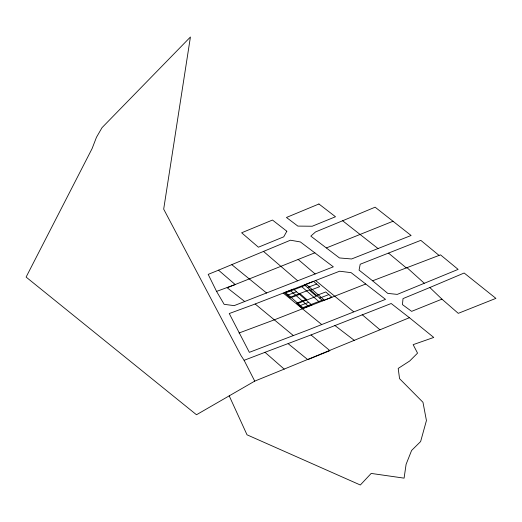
<?xml version="1.0" encoding="UTF-8"?>
<svg xmlns="http://www.w3.org/2000/svg" width="522" height="522" viewBox="0 0 522 522"><rect width="100%" height="100%" fill="white"/><g stroke="black" fill="none" stroke-linecap="round" stroke-linejoin="round"><path stroke-width="0.78" d="M254.736 381.119L196.487 414.749L26.1 277.084L92.107 148.574L96.472 137.273L102.038 127.649L190.426 36.997L163.686 209.133L240.975 355.528L244.113 360.304L254.736 381.119L284.209 369.119L265 352.298L311.014 334.941L391.187 303.504L409.365 317.676M372.597 280.797L387.748 293.384L397.262 294.395L458.127 269.385L440.509 254.86L372.597 280.797L359.064 270.122L360.2 264.243L420.804 240.355L438.969 255.336M429.821 287.518L464.149 273.013L495.9 298.369L458.27 313.344L441.945 299.145L429.821 287.518L403.01 298.604L402.449 304.607L411.617 311.36L441.945 299.145M216.571 291.4L235.213 284.555L218.509 270.161L290.447 240.205L300.385 241.954L333.343 266.833L234.15 305.638L224.147 304.326L216.571 291.4L208.193 274.376L218.555 270.181M229.21 395.859L247.017 434.806L360.33 485.003L371.188 473.421L404.087 478.145L406.103 464.299L411.604 450.46L420.628 441.54L426.435 420.536L422.97 402.299L399.558 378.659L398.201 368.421L409.672 361.015L417.548 353.14L413.15 344.657L433.743 337.447L409.411 317.696L284.17 369.106M342.634 220.76L375.116 207.182L411.108 235.487L351.593 258.971L339.45 257.946L310.812 236.114L315.562 231.925L342.634 220.76L378.156 248.648M293.247 335.483L255.141 303.98L339.62 271.212L351.123 272.66L385.517 299.374L308.065 329.956L249.346 352.337L229.256 313.539L255.18 304M326.498 247.891L393.059 221.23M314.916 252.785L227.142 287.733L244.753 301.546M365.739 284.014L274.435 319.797L239.043 333.003M287.354 295.276L296.509 291.759M307.497 287.537L316.652 284.02M290.669 297.051L309.128 289.958L316.443 296.3L297.977 303.393M310.538 290.18L319.692 286.663L313.605 281.378L304.45 284.895L322.779 300.803M316.632 295.465L325.787 291.948L331.881 297.233L322.726 300.75M299.537 305.846L308.691 302.329M319.679 298.108L328.834 294.591M311.738 304.972L302.584 308.489L296.489 303.204L306.525 299.347L300.431 294.062L290.402 297.918L284.307 292.633L293.462 289.116L311.843 305.063M244.113 360.304L265.046 352.311M334.752 325.402L354.288 340.37M283.224 293.031L321.604 324.475M266.638 293.057L231.898 264.752M288.164 343.685L307.778 359.645L329.884 350.653L311.014 334.941M353.642 311.758L315.66 280.568M388.616 253.183L406.299 267.916M297.723 280.829L263.512 251.415M362.151 314.662L379.957 329.793M298.121 259.408L315.164 273.978M301.729 286.682L318.818 301.507M290.747 290.904L307.83 305.729M407.043 267.695L424.236 283.218M286.826 231.239L283.74 236.825L258.41 247.213L241.634 232.786L272.484 220.049L286.826 231.239M318.929 203.991L286.447 217.465L297.86 226.098L312.228 226.235L335.496 216.747L318.929 203.991M306.695 284.777L285.782 292.809L302.864 307.634L323.784 299.602L306.695 284.777"/></g></svg>
